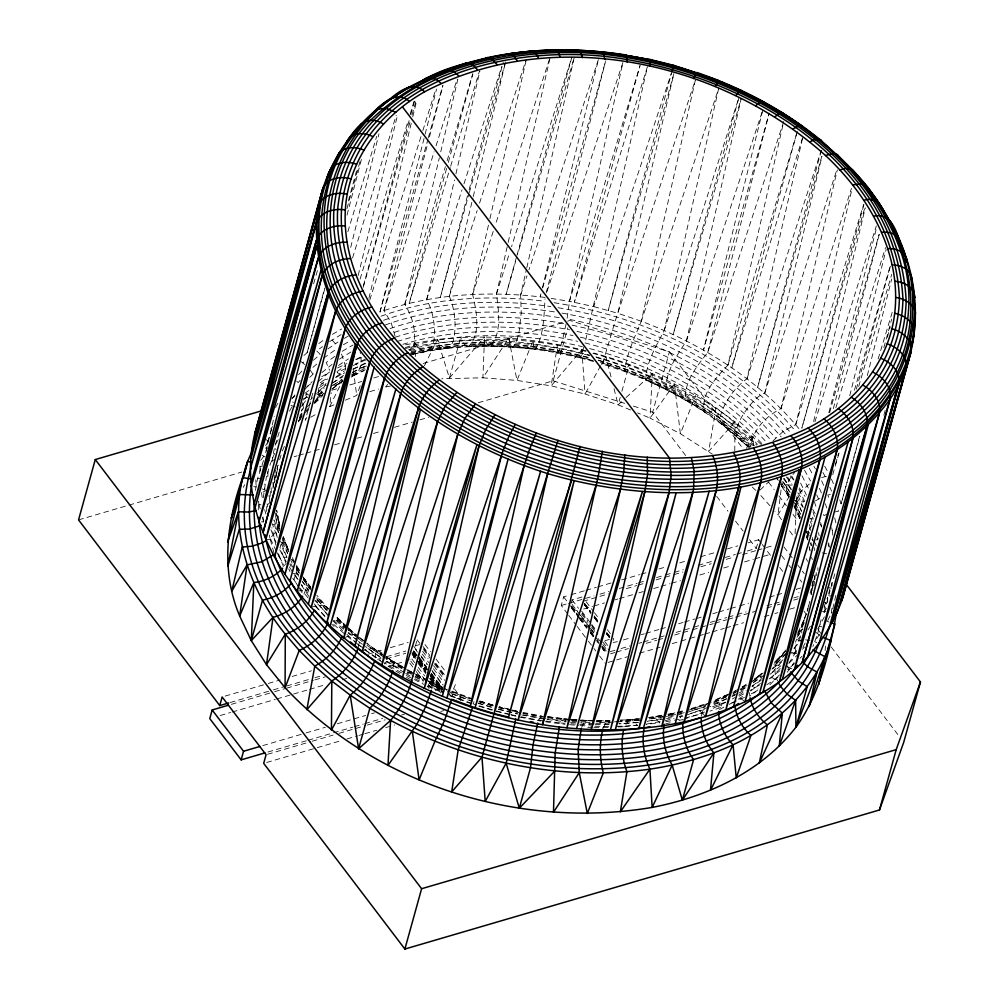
<?xml version="1.0" encoding="UTF-8"?>
<svg xmlns="http://www.w3.org/2000/svg" width="999" height="999" viewBox="0 0 999 999"><rect width="100%" height="100%" fill="white"/><g stroke="black" fill="none" stroke-linecap="round" stroke-linejoin="round"><path stroke-width="0.75" stroke-dasharray="5 3.75" d="M412.762 354.333C452.872 345.017 494.642 344.48 535.389 349.488C544.03 334.628 543.918 315.634 545.054 298.726M813.074 586.363L813.111 580.619M814.647 579.732L814.66 576.823L813.161 573.426M817.869 570.491L817.894 567.619M827.647 602.522L827.684 596.403M734.764 451.024L735.014 421.865C692.956 390.122 644.63 366.858 593.818 353.022M472.028 703.471L452.435 696.216L452.859 692.207L451.998 691.171L472.365 698.713M795.104 533.703L796.403 498.139M586.326 350.949C553.109 342.245 518.843 337.737 484.515 337.075L482.929 377.809L441.708 378.746M811.238 594.842L812.537 581.942M807.279 537.899L808.441 530.844L812.736 523.951L810.813 518.094M278.521 553.733L283.641 567.145L286.114 563.623L279.995 547.639L282.754 540.546L282.929 537.062L288.499 551.598M626.111 397.527L652.31 373.564L650.049 418.106L680.356 433.703L712.362 454.195M799.724 518.469L795.629 509.128L795.266 502.547L800.474 514.448M259.877 471.278L260.364 463.686M258.254 509.927L258.816 501.086M263.237 497.864L266.471 476.436L270.267 474.425M267.969 471.503L267.832 478.908M266.721 511.525L266.608 502.797M270.392 491.483L269.668 502.884L266.433 505.681M272.939 488.424L274.887 475.037M274.65 482.729L275.112 475.599M275.874 477.847L277.547 465.984M298.676 587.225L293.943 579.445L296.653 572.252L296.316 565.746L299.5 570.953M781.78 486.438L788.199 496.041C783.528 487.937 789.085 478.484 794.729 472.477M315.746 401.735L318.394 395.08L318.256 386.963L327.572 378.883M825.149 650.586L825.486 646.053M583.878 347.003L580.494 357.967L581.818 349.7L551.173 385.864L516.982 380.432L482.929 377.809L508.716 338.074L516.982 380.432L533.104 340.534L533.591 346.391L535.389 349.488M327.709 609.165L316.995 596.653L317.145 602.884L316.159 606.443L327.734 619.967M440.209 690.883L432.055 687.324L432.192 683.179L428.996 680.819M333.966 404.87L329.707 406.63L331.193 392.819M547.015 291.521L623.014 62.175L569.48 301.323L567.007 318.906C648.064 334.702 727.085 373.289 781.156 436.913M621.89 391.321L629.37 364.323L624.974 371.578L602.722 364.123L603.134 361.8L615.234 320.929L695.354 80.057L641.321 321.228C634.552 337.425 626.648 354.008 624.525 371.503C653.221 382.093 680.694 395.916 706.218 412.787L710.476 411.875L715.983 408.241L708.653 451.398L735.014 421.865L761.438 444.53M701.385 715.958L704.145 706.73L708.303 702.871M782.117 481.331L778.009 514.735L781.568 519.705M811.026 594.243L812.15 585.014M812.012 590.684L813.336 579.919M813.985 585.801L814.56 581.181M814.747 579.645L815.309 575.012L817.007 572.964M831.28 613.411L832.217 605.769M826.41 608.316L824.088 612.35L824.862 606.218M383.104 662.774L375.524 657.704L375.287 649.949L366.845 642.981M390.347 386.076L385.914 386.9L386.451 383.866M255.382 490.447L257.53 478.771L263.549 460.477M266.171 451.086L268.032 440.871L272.402 426.71M274.3 448.663L271.703 462.862L268.719 459.715M275.562 477.797L277.784 465.659M276.548 474.238L278.221 465.134M566.096 323.888L562.025 342.245L558.004 353.084C527.947 347.39 497.29 345.105 466.72 346.428L463.524 343.456L460.676 337.512L437.35 339.398L404.495 344.93M473.926 701.673L473.426 703.995L493.469 710.152M551.161 298.414L569.48 301.323L640.072 65.397L574.338 302.372L647.389 66.771L585.364 341.433M748.438 447.327C718.83 418.693 683.279 396.74 645.754 380.057C646.116 362.462 656.206 345.841 664.26 330.469L718.618 88.661L641.321 321.228C702.247 344.218 759.839 380.057 800.986 431.193M424.438 365.784L437.35 339.398L449.438 378.022L460.676 337.512L484.515 337.075L486.588 343.032L489.085 346.016L490.409 346.278C502.135 332.817 498.626 310.689 496.466 293.981L507.842 243.843M508.191 242.32L550.224 56.993L495.279 225.1M508.716 338.074L510.839 345.891L512.812 347.215L516.083 343.019L519.018 332.442L521.216 312.962L520.666 294.98L526.473 269.243M526.81 267.732L574.263 57.28L517.719 254.121M706.218 412.787L704.707 412.175C699.625 395.017 716.733 376.798 727.934 365.147L783.703 121.678L707.717 352.497C697.265 365.734 682.891 382.879 685.988 400.462L687.25 400.924L690.921 399.637L695.766 395.592L680.356 433.703L674.487 384.003L670.341 388.436L666.296 389.735C664.897 372.127 677.16 355.294 686.45 340.909L741.196 98.514L673.139 334.64L738.935 97.54L664.26 330.469M466.72 346.428L468.331 346.69C481.53 334.615 476.236 310.165 472.627 294.418L488.548 224.75M489.935 218.694L526.623 58.154M749.437 447.377L724.075 425.562C716.071 421.266 722.514 409.927 725.199 403.958C730.619 394.205 737.824 385.264 746.965 378.771L802.996 136.339L731.743 367.869L797.452 130.881L727.934 365.147M411.875 353.858C423.514 353.421 434.615 350.512 434.178 336.626C435.189 323.938 432.729 310.839 426.648 299.625L454.52 179.932M455.931 173.876L479.932 70.854M832.729 608.803L836.525 592.469M265.709 452.672L267.844 443.593M268.194 442.082L274.238 416.396M589.26 355.507C531.543 340.01 469.805 337.15 411.538 351.486C418.231 336.213 413.249 317.969 404.807 304.358L439.323 157.842M440.746 151.798L457.842 79.296M641.321 321.228L617.782 313.249L673.938 73.464L608.179 310.589L671.553 72.74L593.781 306.606L569.48 301.323M596.478 357.505C653.958 373.913 708.366 403.246 750.961 445.517C753.096 428.983 766.757 415.896 780.993 408.579L837.337 169.855M773.114 440.771L783.228 431.356L795.741 424.563L852.122 188.549M409.615 350.512L414.697 342.719L419.043 348.501L423.576 351.323L444.842 348.201C453.921 348.651 454.233 335.602 455.007 329.096C455.382 317.944 453.808 306.568 449.3 296.303L472.889 198.052M473.251 196.541L505.544 62.013M368.918 298.276L411.326 122.927M412.787 116.871L416.808 100.25M753.583 445.679L752.746 436.376C715.471 450.312 750.661 396.303 764.697 393.281L821.977 156.418M813.623 421.441L865.309 207.879M358.204 275.424L397.789 114.098M540.921 293.918L540.184 296.953L541.008 293.943M542.42 287.849L598.576 59.016L528.946 269.917M807.354 610.764L809.178 603.296M808.703 605.719L809.802 601.236M821.128 619.542L817.594 633.928L812.911 646.44M829.869 588.836L828.109 596.028L831.755 595.941M350.711 247.352L378.983 133.829M849.749 395.666L886.138 249.413M867.307 375.562L891.695 279.021M545.054 297.44C489.897 290.597 432.717 293.494 379.982 311.963L424.725 135.752M425.099 134.253L436.575 89.073M546.216 292.932L605.519 61.463M707.717 352.497L769.168 113.187L703.458 350.187L762.936 109.54L686.45 340.909M347.028 215.122L361.426 159.34M828.858 412.649L876.635 227.622M395.005 336.026L391.171 322.739L383.928 310.477L427.909 142.919M429.495 136.875L442.957 85.552M833.341 408.591L879.707 232.779M883.878 415.197L885.476 409.165M467.507 195.692L440.234 297.627L468.918 194.081M469.118 189.698L503.209 62.263M821.328 150.399L757.604 387.475L821.765 156.393M303.933 355.457L307.105 352.709L324.675 288.087M348.351 200.936L356.531 170.879M839.772 499.875L841.083 503.871L859.59 436.288M883.853 347.664L891.67 319.131M307.105 352.709L324.55 289.685M346.978 208.641L360.264 160.627M312.762 393.256L305.269 420.267L307.517 416.283M363.424 285.664L409.128 120.579M410.789 114.585L414.523 101.074M365.272 369.705L350.761 376.561C361.351 374.175 362.325 360.789 360.164 352.073M379.982 311.963L427.834 139.473M428.259 137.974L442.819 85.477M446.628 168.419L409.165 303.409L450.224 167.695M448.301 162.425L472.852 73.926M469.33 192.57L505.494 62M358.316 647.414L359.39 641.87L358.441 637.062L348.426 628.284M516.545 256.855L506.143 294.38L515.571 261.576M516.958 255.357L571.865 57.243L511.55 246.628M416.733 641.258L414.747 648.438L417.545 652.135M542.682 287.949L605.906 59.965M455.407 684.54L451.835 692.931M460.264 700.461L461.063 697.589L453.583 687.762M478.271 402.747L553.134 380.819L567.819 327.834M567.794 614.11L561.251 605.506L563.636 596.89L569.592 595.142M630.631 410.027L618.144 404.832L620.217 397.327M571.166 603.196L572.09 599.887L582.405 596.865M685.639 455.519L652.684 412.187L669.417 351.86L569.867 320.479L565.372 321.803M613.174 640.334L613.786 638.124M747.314 550.986L756.243 548.364L758.628 539.747L748.214 542.807M863.935 204.633L801.822 428.196L865.246 206.256M795.591 501.361L800.436 491.82L811.263 482.367M829.62 412.762L879.095 234.253M835.564 464.098L838.473 453.596M856.343 389.098L890.434 266.084M810.152 593.119L812.537 584.502M807.317 611.076L807.966 608.703L801.56 626.71L796.565 636.388M841.083 503.871L859.839 436.363M887.362 337.35L890.284 326.848M824.088 612.35L835.326 571.84M363.224 287.25L410.289 121.066M411.988 115.072L416.221 100.1M313.624 283.791L317.932 268.818M854.42 390.259L890.196 266.034M404.807 304.358L445.379 166.683M447.152 160.702L472.727 73.914M832.729 474.612L839.772 450.686M858.715 386.401L891.757 274.263M347.877 231.656L376.698 136.351M450.674 166.209L479.545 70.767M878.109 359.003L892.969 309.802M360.065 279.158L408.316 120.23M410.114 114.286L414.173 100.924M352.56 257.929L396.228 115.297M279.233 432.105L274.563 447.252L276.049 449.65M267.32 473.688L270.717 462.674M279.608 459.777L281.418 453.883M795.741 424.563L863.636 204.545M835.876 407.754L885.501 247.602M369.755 300.087L421.004 136.501M422.864 130.557L435.901 88.911M814.909 421.84L876.323 225.936M383.928 310.477L434.153 151.798M436.039 145.866L457.155 79.121M496.466 293.981L509.665 252.547M780.993 408.579L851.46 188.336M426.648 299.625L462.025 189.835M463.936 183.903L501.698 66.696M764.697 393.281L836.85 169.73M449.3 296.303L477.16 210.514M479.557 203.109L526.148 59.64M746.965 378.771L821.253 150.374M472.627 294.418L493.356 231.006M520.666 294.98L526.997 275.811M611.051 376.91L605.819 356.343L602.722 364.123M345.329 400.174L356.705 395.467L360.914 383.916M581.593 727.459L585.027 720.941L590.684 720.416M806.443 613.711L801.56 626.71L801.785 633.104M797.801 632.529L805.394 617.02M804.095 623.251L795.516 641.845M823.938 607.142L827.584 597.414M593.943 727.597L603.209 727.709L607.042 721.203L609.952 720.891L594.917 720.704M521.103 716.807L538.698 720.117L541.096 715.821L545.629 716.408M618.381 726.96L624.45 726.66L628.646 720.142L639.472 718.518M274.675 453.359L271.141 461.301L274.887 459.453M282.33 450.949L284.84 445.292M546.041 721.066L560.739 722.976L563.723 718.756L569.717 719.193M329.707 406.63L341.983 381.755M804.183 622.177L797.976 633.466M800.686 636.95L791.558 653.184M788.798 663.361L798.114 648.588M802.884 647.377L805.556 642.195M817.756 628.87L824.362 616.845M827.771 620.454L832.017 612.2M746.453 448.351L752.746 436.376M243.281 487.4L244.705 484.727M273.813 483.054L275.012 480.831M802.547 623.151L804.307 619.917M600.624 365.771L585.039 394.031L551.173 385.864L557.529 344.418L557.305 351.923L558.004 353.084M601.373 364.423L605.819 356.343M314.997 402.997L326.211 383.067M277.909 403.271L275.574 407.23L277.535 408.778M268.169 441.396L264.273 447.989L267.807 448.164M289.435 411.238L292.42 406.181M275.736 443.968L278.771 438.848M789.51 496.166L778.009 514.735L774.974 511.351M385.914 386.9L387.612 384.303M652.31 373.564L648.888 378.334L645.754 380.057M796.965 637.362L802.672 628.858L797.964 632.879M800.536 635.851L795.291 643.069M807.891 630.007L810.389 626.273M787.2 672.265L794.093 662.574M819.405 634.502L814.597 641.683L816.87 642.632M674.487 384.003L650.049 418.106L637.562 412.912M668.606 714.647L674.575 713.561L670.104 714.06L666.52 717.757L675.411 715.496M294.867 394.892L291.221 399.725L293.244 402.672M270.804 428.858L272.552 426.536M260.677 460.377L264.423 455.419M302.547 404.832L306.955 398.988L305.731 394.767L308.841 391.458M301.311 411.238L303.059 408.916M299.325 417.432L301.948 413.948M298.339 420.991L300.961 417.507M298.626 420.979L301.273 417.47M298.376 421.828L300.999 418.331M449.925 693.231L451.098 691.82L469.093 698.488M785.926 649.974L774.6 662.487M785.664 651.236L774.013 664.547M785.626 653.671L771.94 669.143M781.58 662.05L770.579 674.113M794.292 648.151L801.21 639.959L794.892 641.733M780.169 668.418L768.818 680.394M796.478 650.536L791.308 655.956M779.457 674.937L768.818 685.789M802.534 649.275L804.407 647.065M449.438 378.022L484.515 337.075M332.205 388.948L342.657 380.631L333.204 387.337M769.979 674.35L781.817 665.059L774.213 665.272L786.525 653.471C774.437 656.368 772.402 671.728 777.809 681.218M298.514 374.737L302.522 370.467M300.1 380.444L298.114 382.555L295.404 379.895M309.752 377.385L315.147 372.09M304.87 389.423L312.2 381.618M310.514 399.85L312.55 397.677M301.373 410.264L303.496 408.004M307.192 406.993L311.263 402.659M299.912 415.259L302.01 413.037M306.206 410.552L309.265 407.305M314.36 401.885L317.407 398.638M299.2 418.331L302.31 415.022M305.532 412.599L309.615 408.254M774.712 662.025L780.194 656.768M774.25 663.286L783.104 654.782M783.066 659.815L772.04 669.38M789.16 662.961L797.726 654.732M794.48 663.536L787.687 669.642M799.937 658.316L802.11 656.218M273.913 552.784L269.88 537.986C278.671 531.655 280.419 520.042 276.711 510.289M760.064 490.047L769.105 481.518M816.245 540.084L818.393 538.086M581.818 349.7L585.039 394.031L618.144 404.832L624.974 398.576M299.663 360.751L302.722 362.862L306.193 359.852M313.361 360.264L320.192 354.345L316.608 350.824L322.552 346.616M316.695 364.111L309.977 369.93L312.937 374.001M321.878 372.602L332.055 364.36M292.57 398.052L294.93 396.004M318.306 381.606L330.057 371.428M303.197 400.05L307.754 396.103M299.463 407.842L305.057 402.984M318.681 391.146L325.637 385.127M318.394 395.08L323.014 391.071M315.959 399.9L323.177 393.631M314.123 403.146L322.702 395.704M314.623 403.259L320.442 398.214M417.457 654.957L409.827 659.852M441.433 686.438L430.819 681.93L428.084 683.703L441.733 689.66M761.35 673.651L754.582 678.97L761.825 673.613M752.409 681.418L764.647 671.815M753.246 682.542L761.787 675.848M752.259 686.101L762.025 678.446M750.699 691.033L760.489 683.353M769.055 678.933L779.919 670.754M757.679 690.084L749.774 696.278L749.475 691.995M777.896 677.31L766.745 684.827M318.793 343.519L324.837 339.235M329.67 341.558L341.146 334.578M327.784 348.963L337.937 342.083M323.414 358.279L337.113 348.551M334.777 356.418L326.186 362.512L329.645 370.304M339.323 359.19L350.899 351.998M306.843 386.613L310.464 384.041M338.449 365.472L348.364 358.928M304.82 393.331L309.578 389.96M337.013 371.64L345.329 365.734L340.909 352.06M319.018 387.924L324.076 384.328L327.847 385.577M336.139 376.76L344.405 370.891M316.646 393.531L324.113 388.224M332.28 383.229L345.217 374.038M322.889 392.17L316.745 396.528L323.526 394.992M333.641 385.114L341.883 379.27M320.317 396.128L323.951 393.544M331.905 389.036L340.522 383.042M300.187 417.657L302.16 416.296M362.15 652.01C369.418 644.318 378.808 649.475 385.052 655.881M402.585 666.733L390.934 660.214L384.503 662.911L402.36 673.338M742.145 686.962L747.227 683.641M754.757 678.796L760.389 676.111L763.873 675.786L753.583 682.392M740.034 689.36L746.228 685.389M752.784 681.006L760.389 676.111M740.946 690.796L747.102 686.837M761.088 680.394L751.947 686.263L758.041 688.948M738.723 695.154L746.116 690.396M759.265 685.227L750.274 690.371M738.336 699.15L744.53 695.179M815.371 500.899L823.064 496.703M735.014 421.865L728.895 425.05L724.075 425.562C687.861 397.652 646.415 376.898 602.797 363.349M407.205 670.129L412.275 673.089L410.414 671.59L407.055 673.039L413.623 676.373M332.417 334.365L341.67 328.983M344.33 338.374L348.164 336.139M343.394 344.742L350.936 340.359M342.245 351.273L352.997 345.042M321.79 376.685L329.72 372.078M355.719 359.69L360.914 356.68M321.566 381.618L328.059 377.847M353.334 365.547L365.259 359.066M335.577 377.647L344.83 372.727M352.947 369.555L366.221 362.437M332.879 382.642L342.944 376.798M351.96 373.114L359.677 368.619M331.481 386.064L342.22 379.82M351.698 375.374L358.154 371.628M342.807 381.181L334.852 385.801L341.833 382.505M350.999 377.172L356.106 373.988M267.432 489.86L260.727 493.169M310.701 417.245L316.134 414.21M343.756 637.936L352.922 634.477L355.257 634.677L358.953 637.499M728.571 694.018L713.698 700.586M727.484 694.942L711.388 702.172M734.24 691.395L738.298 689.273M732.754 692.407L735.514 690.958M742.407 687.349L745.167 685.901L748.438 685.701M726.822 696.59L712.137 703.346M733.541 693.069L737.562 690.958M732.966 693.818L735.551 692.457M740.709 689.76L747.152 686.375M726.635 698.888L709.877 706.655M731.992 696.078L736.013 693.968M738.86 693.131L745.404 689.697M725.649 702.447L710.326 709.602M732.342 698.938L735.027 697.527M743.631 693.868L738.311 696.653L745.017 701.698M723.888 707.167L718.506 709.989C718.631 703.596 721.565 695.816 728.621 694.58L713.611 700.936M729.258 704.357L734.627 701.535M744.405 697.427L729.582 703.97M751.161 693.88L757.916 690.334M337.65 367.907L346.915 363.524M345.567 368.581L337.15 372.552L344.205 376.074M353.097 368.818L366.808 363.124M352.347 372.227L366.633 365.347M351.598 374.812L366.508 367.669M353.621 375.649L364.061 370.716M827.447 514.11L823.975 515.571L823.064 512.799M710.052 702.734L687.574 710.601M726.148 696.827L713.698 702.097L719.767 704.495L722.851 706.817L710.002 711.113M726.523 698.751L711.163 704.757M732.13 696.378L734.939 695.192L732.766 694.73M708.441 707.267L685.814 715.334M725.474 702.085L709.939 707.779M704.582 712.037L684.814 718.893M381.056 316.208C433.329 297.415 490.247 294.518 545.054 301.286M383.579 320.304C436.888 301.248 495.067 298.551 550.799 306.568M385.389 324.925C439.36 305.569 498.414 303.147 554.745 311.938M390.097 328.571C444.268 310.002 503.209 308.167 559.365 317.694M356.443 359.428L362.1 357.305M366.483 359.765L355.382 363.961L361.838 367.744L367.919 368.469M361.838 367.744L367.632 365.559M691.108 708.616L706.867 703.346M704.894 705.044L690.321 709.565M687.212 712.387L704.145 706.73M705.631 706.605L690.059 711.226M704.32 709.665L689.76 713.698M311.188 607.355C316.658 605.219 324.575 603.546 328.634 609.065L316.845 595.292M742.207 686.862L745.167 685.901M821.565 477.559L828.671 475.799M394.305 332.367C449.063 314.498 508.229 313.424 564.597 323.651M395.229 337.237C451.298 318.993 512.05 318.331 569.567 329.82M397.14 341.533C453.733 323.389 515.097 323.251 572.914 335.577M402.884 344.293C459.44 327.272 520.404 328.346 577.672 341.333M405.232 347.515C462.762 330.831 524.525 332.892 582.429 346.678M408.579 349.812C466.371 334.228 528.046 336.8 585.776 351.348M303.384 398.576L307.867 397.252M316.858 394.63L322.839 392.869M331.818 390.234L339.31 388.049M349.787 384.977L361.763 381.468M373.738 377.959L379.732 376.198M423.151 363.474L563.873 322.24M369.842 391.62L378.609 389.048M78.546 519.892L241.733 472.065M259.703 466.808L262.687 465.921M294.131 456.718L297.128 455.831M298.626 455.394L304.608 453.646M306.106 453.209L321.079 448.813M334.553 444.867L342.045 442.669M357.005 438.286L362.999 436.538M373.476 433.466L380.969 431.268M394.443 427.322L412.4 422.053M419.892 419.855L428.871 417.232M225.125 696.091L266.795 683.878M268.281 683.441L280.195 679.957M292.108 676.46L311.451 670.791M368.019 654.22L382.904 649.862M390.347 647.677L408.204 642.444M571.078 594.705L584.477 590.784M585.963 590.347L596.391 587.3M597.877 586.863L611.276 582.929M621.69 579.882L639.547 574.65M641.033 574.213L646.99 572.464M658.903 568.968L664.859 567.232M679.745 562.862L687.187 560.689M700.574 556.755L715.459 552.397M727.372 548.913L737.786 545.854M415.184 645.866L419.605 644.567M230.17 702.534L271.853 690.321M273.339 689.884L285.252 686.388M286.738 685.951L309.066 679.407M315.022 677.672L322.465 675.486M377.535 659.352L380.507 658.478M386.463 656.73L405.819 651.061M561.251 605.506L567.207 603.771M568.693 603.334L593.993 595.916M599.949 594.168L608.878 591.545M619.293 588.498L637.162 583.266M638.648 582.829L644.605 581.081M656.505 577.597L663.948 575.412M665.446 574.974L672.889 572.789M674.375 572.352L683.304 569.742M698.189 565.384L713.074 561.013M724.987 557.529L735.401 554.47M736.887 554.033L741.358 552.734M231.393 704.345L273.127 692.12M274.625 691.683L285.052 688.623M286.551 688.186L313.374 680.319M314.86 679.882L325.299 676.835M386.401 658.915L405.781 653.246M583.079 601.286L608.416 593.856M626.298 588.623L636.725 585.564M638.224 585.127L644.18 583.379M656.106 579.882L663.561 577.697M665.047 577.26L672.502 575.074M673.988 574.65L682.929 572.027M700.823 566.783L711.251 563.723M726.161 559.353L733.603 557.167M742.544 554.557L755.968 550.624M757.454 550.187L761.925 548.876M766.383 547.564L773.775 545.404M220.192 715.546L230.619 712.487M232.118 712.05L275.299 699.4M276.798 698.963L308.067 689.797M309.565 689.36L325.949 684.552M342.332 679.757L346.79 678.446M388.499 666.221L403.396 661.862M583.666 609.028L592.594 606.418M594.093 605.981L604.52 602.921M614.934 599.862L617.919 598.988M619.405 598.563L632.817 594.63M638.773 592.882L643.244 591.57M653.658 588.523L659.627 586.775M661.113 586.338L670.042 583.716M671.54 583.279L680.469 580.656M699.837 574.987L708.766 572.365M723.663 568.006L731.106 565.821M744.517 561.9L753.446 559.278M754.944 558.841L771.328 554.033M604.944 640.721L609.365 639.422M262.774 745.616L304.508 733.378M306.006 732.941L325.374 727.272M337.3 723.776L365.622 715.471M371.578 713.723L374.563 712.849M617.432 641.683L613.136 642.469M623.401 639.934L630.844 637.749M641.283 634.69L644.268 633.816M645.754 633.378L659.165 629.445M660.651 629.008L666.62 627.26M678.546 623.776L683.016 622.464M684.502 622.027L694.942 618.968M696.428 618.531L702.384 616.783M712.824 613.723L717.294 612.412M718.781 611.975L729.22 608.915M730.706 608.478L738.161 606.306M739.647 605.869L748.588 603.246M769.455 597.127L775.424 595.379M776.91 594.942L782.866 593.194M800.723 587.961L796.29 589.26L798.975 592.807M267.957 752.01L306.681 740.659M308.179 740.222L332.005 733.241M333.491 732.804L352.859 727.135M354.345 726.698L363.286 724.075M364.772 723.638L382.642 718.406M615.047 650.299L610.164 651.61M621.003 648.551L629.932 645.928M638.873 643.319L641.845 642.444M643.344 642.007L664.185 635.888M676.111 632.404L692.494 627.597M693.98 627.16L699.937 625.424M710.364 622.365L714.834 621.053M716.32 620.616L726.748 617.569M728.234 617.132L735.676 614.947M737.175 614.51L746.103 611.888M766.957 605.781L772.914 604.033M774.4 603.596L780.369 601.848M793.768 597.926L798.238 596.615M267.557 754.295L310.726 741.645M312.212 741.221L333.054 735.114M339.011 733.366L365.796 725.511M367.295 725.074L385.152 719.842M401.523 715.047L404.508 714.173M456.605 698.9L461.063 697.589M610.551 653.796L615.009 652.484M616.495 652.047L628.408 648.551M646.266 643.319L656.693 640.272M658.179 639.835L662.637 638.523M674.55 635.027L690.921 630.232M692.407 629.795L699.849 627.622M701.348 627.185L713.249 623.688M714.735 623.251L726.648 619.767M728.134 619.33L734.09 617.582M735.576 617.145L754.932 611.475M766.832 607.991L771.303 606.68M777.259 604.932L780.231 604.058M793.631 600.137L798.101 598.826M266.658 762.487L315.784 748.089M317.27 747.652L341.084 740.671M347.04 738.923L357.455 735.876M358.941 735.439L363.411 734.128M364.897 733.691L376.81 730.207M385.739 727.584L394.667 724.974M440.809 711.45L443.793 710.576M608.154 662.412L627.509 656.743M639.41 653.246L660.252 647.14M672.165 643.656L679.607 641.47M681.093 641.033L688.536 638.848M690.022 638.411L697.464 636.238M698.95 635.801L703.421 634.49M704.907 634.053L710.863 632.305M712.349 631.88L724.263 628.383M725.749 627.946L731.705 626.198M733.191 625.761L743.606 622.714M764.447 616.608L768.918 615.297M774.862 613.548L777.846 612.687M789.747 609.19L795.704 607.442M670.104 714.06L676.123 712.537M677.634 712.15L685.164 710.239M677.434 712.836L684.602 711.013M668.181 715.521L675.636 713.636M677.135 713.249L684.59 711.35M684.253 712.699L666.383 716.47M676.897 715.122L684.315 713.236M682.379 715.571L679.432 716.32L684.14 722.027M665.172 720.691L674.05 718.431M679.969 716.932L682.916 716.183M684.839 718.081L702.859 713.498L705.519 716.595M665.671 723.875L670.104 722.752M678.97 720.491L683.416 719.367M297.24 591.071L308.641 589.86L302.36 581.243M830.294 494.405L827.846 494.992L829.257 499.288M832.779 535.114L832.292 530.531L837.212 529.358M405.369 348.439C466.196 335.09 530.132 339.111 590.022 355.257M410.002 350.462C469.667 337.837 532.255 342.008 590.871 358.067M410.926 352.56C471.078 339.535 534.29 343.918 593.294 360.514M409.827 353.721C468.918 339.198 531.58 342.207 590.059 358.179M409.228 354.895L427.797 350.874L448.551 347.827M257.53 478.771L261.014 478.121M661.95 715.272L648.601 717.482M667.844 714.198L672.265 713.398M661.375 715.646L649.725 717.757L661.138 715.996M649.412 718.93L665.284 716.046M664.872 716.745L649.937 719.043M647.864 721.141L662.212 718.531M665.072 718.918L647.502 721.403M666.508 718.656L673.688 717.357M646.578 724.063L660.888 721.465M665.784 721.753L681.83 718.843M834.727 511.95L838.461 511.288L837.499 508.379M639.185 718.943L620.928 720.516M639.81 718.918L620.292 720.379M649.063 717.869L653.683 717.344L659.939 722.801L646.365 724.337M639.01 720.204L614.835 722.152M639.722 720.204L620.391 721.528M637.524 722.402L619.58 724.05M638.598 722.402L618.893 723.576M624.45 726.66L637.749 725.162M791.383 485.202L782.142 484.065M620.142 720.054L632.092 719.792L637.312 725.374L615.646 726.435M610.127 721.053L595.304 721.066M614.397 721.827L618.893 721.603M613.299 722.227L596.303 722.502M608.928 724.575L595.067 724.687M603.209 727.709L609.278 727.409M265.796 539.485L274.775 539.747L276.061 542.357M596.615 720.491L608.491 720.629M593.418 720.691L581.318 720.192M593.831 721.053L571.665 719.992M596.153 721.802L611.4 721.977M590.059 722.427L580.894 722.14M594.193 723.651L580.731 722.964M595.741 723.663L609.702 723.838M593.518 724.675L579.745 724.337M594.892 726.285L609.665 726.46M587.762 727.534L592.395 727.584M791.72 652.859L798.8 653.708M822.377 611.313L825.948 611.4M261.388 521.828L263.761 521.89M276.985 552.584L278.958 556.555L286.963 557.442L280.769 544.93M692.045 708.378L697.327 709.377L702.859 713.498M810.489 518.781L813.336 518.981L811.887 516.346M571.216 719.292L580.219 719.942M581.73 720.042L587.4 720.616L590.459 726.236M570.679 719.43L546.266 716.608M572.202 719.53L579.795 720.079M570.179 719.892L546.366 717.232M570.004 720.391L546.478 717.607M571.54 720.491L579.258 721.041M580.806 721.153L588.523 721.703M566.171 721.091L546.977 718.855M572.065 721.515L579.42 722.04M570.441 722.227L579.258 722.864M560.739 722.976L565.122 723.288M570.978 723.713L578.284 724.225M569.53 724.737L578.496 725.386M579.994 725.486L588.96 726.123M805.506 639.847L810.002 640.434M547.127 716.608L564.597 718.993L566.033 721.915L545.354 719.23M544.867 717.032L522.539 713.099M545.504 718.668L521.89 714.572M538.698 720.117L544.567 720.878M545.529 721.802L565.047 724.337M293.319 573.376L299.063 574.575M253.721 486.613L256.169 486.975M554.058 302.722C645.404 316.895 735.351 359.153 795.266 430.969M558.179 307.742C646.415 322.352 733.054 363.686 790.996 433.166M562.012 313.099C647.377 328.259 731.056 368.693 787.075 436.213M792.831 500.049L799.787 501.86L803.908 501.873L797.864 492.844M523.039 712.424L541.683 716.021L542.12 717.032L523.264 713.486M521.765 714.972L542.395 718.855M520.042 717.182L541.021 721.128M822.177 552.934L826.673 553.796M819.48 626.311L821.852 626.81M572.102 325.199C649.05 341.021 723.388 378.346 775.586 437.999M576.985 331.431C650.399 347.602 721.116 383.716 771.253 440.571M580.269 337.175C650.399 353.546 717.919 388.112 766.383 442.17M557.579 352.909L580.494 357.967M258.516 501.498L258.991 504.408L263.524 505.407M511.076 709.74L499.138 706.793L518.806 711.713M512.562 710.102L518.531 711.575M498.901 707.517L510.701 710.439M512.175 710.801L518.081 712.262M498.776 707.692L518.906 712.674M498.451 709.04L517.457 713.736M498.364 709.365L517.357 714.06M496.353 710.951L509.428 714.185M510.889 714.547L516.695 715.983M496.266 711.4L509.64 714.697M511.126 715.072L517.057 716.533M602.26 646.028L603.234 649.837L606.755 651.685L602.135 645.616M593.781 306.606L617.782 313.249M584.977 342.919C651.485 359.802 715.496 392.682 762.087 443.818M589.635 348.589C652.434 365.222 712.537 396.69 757.392 444.255M592.969 353.346C653.246 369.905 710.689 400.424 754.37 445.604M595.928 356.893C655.132 373.738 711.6 402.872 756.743 445.067M598.126 360.077C655.007 376.748 709.24 404.895 752.784 445.429M598.776 360.589C655.232 377.035 707.941 406.556 750.911 446.753M600.436 362.487C638.523 373.888 674.974 390.759 708.166 412.687M592.544 360.514C544.73 346.915 494.255 342.532 444.842 348.201L440.971 345.292L437.35 339.398M580.369 357.867L593.881 361.613M479.995 701.086L494.692 705.594M479.77 701.086L494.655 705.656M479.97 701.872L493.044 705.893M478.908 701.76L493.069 706.118M478.246 703.009L492.644 707.429M478.184 703.333L492.569 707.754M478.696 706.081L493.319 710.576M827.734 587.2L831.18 588.274M553.134 380.819L625.948 403.758M633.378 406.106L652.684 412.187M290.934 405.369L295.229 406.955M452.859 692.207L472.739 699.562M452.809 693.855L472.515 701.161M451.336 693.756L469.617 700.524M449.937 695.891L469.955 703.308M787.337 666.595L794.267 670.054M306.181 393.931L308.891 395.104M825.611 620.579L829.02 622.077M442.107 686.862L428.096 680.556M444.592 688.598L428.209 681.168M445.966 689.198L450.099 691.008M429.607 682.442L444.38 688.885M441.883 689.085L428.371 682.916M449.712 695.029L452.435 696.216M427.684 686.276L440.172 691.733M262.125 488.873L264.897 490.084L264.585 484.003M278.709 540.759L284.94 544.393L288.386 549.587M771.503 677.359L778.046 680.906M415.584 674.013L427.659 680.144M414.498 673.651L406.518 669.318M415.859 674.35L426.735 679.857M416.258 675.112L426.885 680.494M408.903 671.94L414.423 674.75M415.809 675.449L426.848 681.043M415.209 676.248L423.101 680.244M414.935 677.035L422.827 681.031M415.06 678.708L422.902 682.692M428.134 685.339L432.055 687.324M406.256 675.511L412.937 678.895M414.273 679.57L423.626 684.315M320.267 382.367L324.076 384.328M823.476 601.835L826.598 603.508M261.988 455.157L265.097 456.93M407.704 669.73L411.551 671.977M405.219 668.556L386.026 656.917M402.147 667.17L385.564 656.83M402.31 668.094L385.402 657.891M401.81 668.618L386.089 658.791M407.192 671.765L412.575 674.912M386.975 661.313L401.698 669.904M404.42 672.689L386.113 661.35M405.756 673.476L412.437 677.384M395.866 671.091L399.862 673.426M406.543 677.322L410.539 679.657M264.96 438.911L268.032 440.871M386.263 656.693L393.269 661.987L393.194 669.53L384.365 663.611M372.515 647.876L384.802 656.106M384.278 655.968L366.858 643.506M370.429 647.889L384.153 657.067M384.815 657.929L366.933 645.204M367.969 648.588L380.631 657.067M381.044 657.966L365.309 646.415M365.184 649.974L380.631 660.327M819.63 635.302L814.934 631.58M290.259 558.766L292.969 560.626L295.404 564.61M806.23 530.744L809.09 532.917L807.879 530.157M359.54 637.399L365.634 642.057M359.64 637.974L365.659 642.582M362.262 641.633L348.289 630.419M357.292 640.421L347.977 633.054M358.479 641.333L364.41 645.866M363.711 648.663L356.793 643.119M364.885 649.562L375.524 657.704M347.09 636.138L355.532 642.594M356.743 643.518L361.563 647.215M279.708 530.719L278.659 527.984L272.252 523.888L277.098 536.538M720.404 421.266L736.488 434.44L750.137 447.252M721.091 423.339L747.976 446.628M302.722 362.862L304.633 364.523M346.978 626.66L336.213 616.545M348.102 627.647L357.118 635.539M347.315 627.297L336.288 616.783M347.277 627.672L335.127 616.483M348.414 628.671L355.257 634.677M347.065 628.546L335.077 616.907M348.176 629.52L359.203 639.185M347.14 629.407L334.603 618.156M348.414 632.255L357.192 639.947M343.594 629.208L333.716 620.541C338.873 618.943 344.705 622.727 344.031 628.421L334.328 618.631M346.953 634.502L355.694 642.17M333.703 624.4L344.855 634.178M752.272 487.137L756.693 491.171M579.195 617.132L570.891 606.206L572.764 609.44L576.997 610.526L579.77 614.16M327.834 609.14L317.67 597.764M327.21 610.701L316.233 598.726M327.272 614.06L314.822 600.899M332.917 620.791L343.668 631.618M315.072 606.068L325.986 617.07M331.93 624.35L334.078 626.51M332.055 339.872L336.875 345.617M760.838 495.566L769.929 505.719M302.697 576.573L310.677 587.037M800.261 517.132L794.055 506.668M317.42 599.587L327.11 610.901M328.721 616.408L315.297 600.362M308.079 593.019L301.536 584.64M308.216 598.051L299.625 587.687M790.346 475.949L794.105 480.681M786.25 476.96L791.77 483.941M783.316 478.509L791.308 489.185M783.291 482.604L785.202 485.027M274.176 511.525L277.897 517.607L279.895 524.95M669.417 351.86L743.031 448.663M768.518 482.167L774.175 489.61M778.895 495.816L786.438 505.744M793.044 514.435L797.764 520.641M806.255 531.818L810.976 538.011M811.925 539.26L814.759 542.981M783.928 546.878L792.232 557.804M797.776 565.084L801.46 569.942M802.384 571.153L804.232 573.576M781.543 555.494L785.226 560.352M788.923 565.209L790.771 567.632M799.999 579.77L801.847 582.192M758.628 539.747L761.325 543.281M762.212 544.467L770.441 555.282M779.67 567.42L783.366 572.277M716.708 496.378L727.996 511.226M735.526 521.128L743.056 531.031M749.65 539.697L756.243 548.364M803.933 611.088L806.755 614.81M818.056 629.657L820.878 633.378M831.23 646.99L899.013 736.126M586.101 601.71L593.481 611.425M594.405 612.637L599.013 618.706M607.33 629.632L612.862 636.912M584.914 603.708L590.459 611.001M594.155 615.846L597.839 620.704M607.067 632.842L609.84 636.488M584.602 603.783L591.058 612.287M594.755 617.132L598.451 621.99M606.755 632.916L609.527 636.563M584.253 603.808L590.771 612.312M594.405 617.157L598.151 622.027M606.455 632.941L609.228 636.588M584.04 603.796L590.671 612.562M594.193 617.157L598.051 622.277M607.105 634.14L609.128 636.838M584.215 604.308L590.983 613.349M593.955 617.095L598.563 623.164M606.668 633.978L609.64 637.724M584.365 604.707L590.834 613.199M594.517 618.056L598.214 622.914M606.518 633.841L609.29 637.474M581.605 611.113L590.834 623.251M591.758 624.475L595.454 629.32M604.682 641.458L608.366 646.316M572.09 599.887L578.546 608.379M582.242 613.236L587.774 620.516M591.47 625.374L597.926 633.865M581.555 613.985L588.011 622.477M591.708 627.335L597.24 634.615M602.784 641.907L609.24 650.399M580.694 615.372L589.922 627.509M590.846 628.721L594.53 633.578M602.834 644.505L608.379 651.785M572.09 604.407L589.635 627.459M590.559 628.683L594.243 633.528M597.939 638.386L599.787 640.821M571.803 605.981L577.335 613.261M580.918 617.707L590.147 629.845M590.259 630.257L598.563 641.171M580.119 618.344L586.875 627.06M590.272 631.693L593.331 635.551M596.728 640.197L598.576 642.619M601.648 646.478L605.332 651.323M563.636 596.89L570.179 605.494M571.116 606.718L578.596 616.558M579.532 617.782L587 627.622M590.746 632.542L593.543 636.226M601.96 647.29L606.63 653.433M571.216 607.492L578.608 617.195M579.233 617.931L586.913 628.121M590.309 632.504L593.369 636.625M596.765 640.996L598.613 643.431M602.297 648.276L604.145 650.711M571.853 608.578L578.309 617.07M579.233 618.281L586.613 627.996M590.309 632.854L593.081 636.488M568.731 615.347L576.198 625.174M577.135 626.41L587.424 639.922M588.349 641.158L593.031 647.302M593.955 648.526L595.829 650.986M599.575 655.906L605.182 663.286M424.95 644.492L430.482 651.773M436.026 659.053L446.178 672.402M423.114 646.578L429.57 655.082M436.026 663.573L445.254 675.711M417.132 639.822L419.942 643.506M423.676 648.426L429.283 655.806M434.89 663.174L444.243 675.474M423.426 649.462L429.895 657.954M434.503 664.023L444.655 677.372M422.54 651.173L428.072 658.453M433.616 665.734L444.692 680.294M422.302 654.095L428.758 662.599M433.379 668.668L443.531 682.017M413.711 646.303L417.395 651.148M420.904 655.781L427.547 664.51M431.98 670.341L443.244 685.139M421.291 657.042L426.898 664.422M432.505 671.803L442.782 685.314M443.718 686.55L446.528 690.234M447.465 691.458L452.135 697.614M419.305 657.379L426.685 667.095M431.293 673.164L442.37 687.724M413.711 650.824L426.635 667.807M431.256 673.875L442.32 688.448M413.611 651.098L427.46 669.305M431.156 674.15L444.068 691.146M413.461 651.385L416.233 655.019M419.93 659.877L427.31 669.58M431.006 674.437L442.082 689.01M413.274 651.673L416.046 655.307M419.73 660.164L427.122 669.867M430.806 674.725L441.883 689.285M413.037 651.947L415.809 655.594M419.505 660.439L425.961 668.943M430.569 675.012L441.645 689.572M413.698 653.433L415.547 655.856M419.23 660.714L425.699 669.205M431.231 676.485L443.231 692.27M419.38 661.301L425.836 669.792M430.457 675.861L443.369 692.856M413.399 653.671L416.171 657.317M419.855 662.175L425.399 669.455M430.931 676.735L442.932 692.519M412.162 652.684L415.859 657.542M419.543 662.399L426.011 670.891M430.619 676.96L442.619 692.732M411.838 652.871L417.37 660.152M418.294 661.375L425.674 671.078M431.218 678.358L442.295 692.931M412.425 654.245L426.273 672.452M430.881 678.521L441.034 691.87M412.1 654.357L417.632 661.638M418.556 662.861L425.936 672.564M430.557 678.633L440.709 691.982M418.406 663.848L425.786 673.551M429.483 678.408L440.559 692.969M411.825 658.928L414.597 662.562M418.281 667.419L424.75 675.911M428.434 680.769L435.826 690.484M410.751 661.076L413.524 664.71M417.22 669.567L424.6 679.27M428.296 684.128L431.98 688.985M409.702 662.974L415.247 670.267M416.171 671.478L423.551 681.181M427.247 686.038L429.083 688.461M303.571 577.772L310.552 587.362M310.989 588.436L303.471 577.472M303.659 579.782L311.626 590.709M309.765 589.085L303.197 579.233M298.763 576.323L294.655 570.067M308.866 591.533L302.173 581.293M294.23 574.625L297.889 579.632M308.803 596.353L301.186 584.852M314.31 603.92L316.159 606.443M292.732 578.234L298.763 586.5M789.585 530.881L794.942 538.336M799.35 487.887L805.057 496.403M787.612 477.122L792.219 484.915M784.203 478.234L791.208 489.86M796.39 496.79L802.634 507.042M783.216 481.793L790.209 492.519M782.105 483.853L789.535 495.129M778.308 480.444L776.585 477.872L777.759 480.444M780.444 483.741L789.372 497.09M296.603 565.596L299.812 570.866M296.204 565.946L299.45 571.266M296.878 568.868L300.037 574.05M296.328 568.718L300.112 574.937M296.653 572.252L298.226 574.837M290.809 563.761L293.893 568.806M295.667 575.811L298.027 579.682M286.288 561.838L279.283 548.876M289.41 566.957L292.545 572.09M299.475 588.511L303.421 594.992C306.056 590.122 307.729 583.803 304.62 578.746M278.958 556.555L284.515 565.684M824.687 466.208L827.647 471.553M822.951 472.515L825.124 476.473M813.948 466.283L815.371 468.868M809.377 468.444L812.886 474.812M804.507 470.129L810.514 481.006M801.985 475.824L808.953 489.31M800.599 483.091L806.468 495.129M812.736 509.303L815.696 514.647M791.72 476.024L793.905 479.97M798.988 489.185L805.119 502.497M796.053 501.248L801.673 511.438M786.625 486.9L790.221 493.419M793.581 501.411L800.324 513.648M786.4 490.259L789.285 495.492M793.88 505.007L799.075 514.41M786.925 493.344L789.098 497.29M794.18 506.493L799.937 518.706M806.131 558.628L807.617 561.338M292.357 557.617L295.005 562.974M288.286 551.161L282.317 537.562M292.307 559.64L293.619 562.275M282.13 542.32L287.55 553.284M290.809 560.427L292.108 563.049M289.822 563.985L291.121 566.608M288.723 568.893L290.022 571.54M276.336 551.261L269.318 536.413M787.175 665.796L789.148 669.954M811.45 557.392L812.437 559.565M831.405 479.095L833.878 484.74M829.807 487.137L831.568 491.146M821.615 480.769L824.113 486.463M819.38 488.311L821.84 493.906M816.707 494.78L818.518 498.913M820.279 524.088L821.478 526.81M810.314 521.528L811.563 524.375M797.989 495.379L803.221 507.317M809.49 527.609L810.713 530.407M796.253 498.988L801.46 510.889M795.054 505.956L800.286 517.894M283.316 536.426L288.449 549.825L283.441 537.45M282.754 540.546L287.749 553.583M278.421 532.629L274.25 520.142M281.768 544.105L287.862 560.039M270.941 529.745L274.775 539.747M796.141 652.422L794.217 644.367M825.374 503.758L826.76 507.979M814.322 501.548L816.57 508.404M828.059 543.706L829.033 546.665M813.024 511.95L814.472 516.383M816.545 535.751L817.956 540.047M809.265 524.413L810.214 527.322M815.321 543.056L816.245 545.879M806.505 531.493L808.029 536.226M810.264 543.069L811.163 545.816M806.493 535.514L807.941 539.947M806.493 536.863L807.454 539.797M279.745 525.387L277.897 517.607M279.645 526.261L275.936 511.463M279.583 528.908L276.036 510.052M275.399 516.021L278.659 527.984M278.596 532.467L275.287 515.059M277.21 537.425L273.738 519.967M275.886 545.192L271.903 527.609M264.698 509.715L265.871 514.01M258.991 504.408L260.19 508.778M262.575 517.519L263.361 520.442M614.035 388.673L618.144 404.832M834.727 517.907L835.976 523.638M831.668 527.709L832.292 530.531M820.691 522.489L821.665 526.972M818.506 532.654L819.143 535.614M812.437 537.524L813.074 540.447M808.441 530.844L809.065 533.741M810.963 542.469L811.6 545.367M807.454 534.403L808.079 537.3M809.19 546.653L810.139 551.023M809.215 547.127L809.852 550.062M812.374 585.601L812.836 588.024M275.474 469.905L276.149 473.601M269.006 495.417L269.742 499.95M267.133 503.896L267.632 506.955M269.405 535.039L269.88 537.986M261.438 492.544L262.362 498.264M302.597 402.647L303.484 408.529M353.384 370.017L356.705 395.467M828.733 542.794L829.207 547.302M831.705 582.842L832.017 585.739M814.173 547.702L814.472 550.599M816.146 572.552L816.47 575.524M345.329 365.734L345.592 370.055M414.697 342.719L415.509 356.518M272.964 482.105L273.264 487.949M271.129 487.724L271.428 493.631M263.037 516.908L263.411 524.3M255.794 479.782L256.094 485.539"/><path stroke-width="1.5" d="M252.347 450.811C222.727 511.451 244.418 584.29 285.289 634.165L285.09 687.749C376.91 785.714 520.579 829.682 652.147 807.417C706.817 796.84 761.201 772.09 795.953 727.172C819.817 694.243 829.145 653.408 836.238 614.048M873.588 216.209C896.702 211.176 897.851 243.706 906.093 257.317C921.952 303.933 917.994 358.092 889.997 399.35C813.336 503.821 661.475 507.642 547.714 473.576C437.287 439.135 313.561 351.124 316.433 223.002C319.668 172.74 349.737 127.285 390.334 98.739C399.438 90.921 413.873 80.444 424.563 91.808C553.159 24.138 720.179 60.902 825.549 155.532C868.418 195.529 901.747 252.847 894.704 313.286C888.885 363.711 852.259 405.482 808.166 427.972C683.254 487.849 526.51 453.996 422.902 366.745C378.134 327.647 341.92 271.441 345.342 209.94C348.064 159.728 381.73 115.946 424.563 91.808M328.159 622.352C322.627 634.939 311.75 644.954 299.238 650.449L285.09 687.749L266.496 664.635L285.289 634.165L299.238 650.449L314.785 666.108L331.805 681.031L331.443 730.094L350.199 695.104C361.139 686.313 369.655 674.412 374.538 661.263L350.337 641.895M627.197 62.1L626.211 55.02C579.857 47.815 532.18 48.002 486.226 57.905L491.52 58.691L496.953 64.498M699.799 717.781L682.866 723.438C682.255 736.238 686.088 749.275 693.568 759.69L682.329 800.199L672.19 765.122C665.034 752.984 661.875 738.211 664.185 724.25M559.39 727.085L555.169 752.996L553.471 812.287L579.27 772.639L578.134 749.55L581.256 728.646M302.635 596.228C296.016 606.743 284.965 614.21 273.027 617.345L266.496 664.635L251.286 640.621L253.846 582.579C264.673 581.318 275.274 576.411 282.605 568.256M411.875 680.444C407.767 695.042 400.262 708.703 390.609 720.379L387.962 765.434L416.783 724.462L425.649 706.755L431.431 690.359M254.208 500.799C249.288 628.034 375.749 714.035 485.389 744.892C595.591 774.999 749.35 766.046 809.802 653.209M895.716 297.402C903.371 298.564 911.438 302.472 914.622 309.927C904.595 482.567 679.782 507.892 550.486 463.998C424.575 429.333 264.673 294.468 341.183 151.061C347.752 146.316 356.693 147.115 363.848 150.062M914.622 309.927L915.384 312.637L913.985 335.402L911.5 344.43M701.211 717.307C700.861 730.182 705.619 743.081 713.91 752.896L710.489 790.321L733.066 744.792C777.185 724.175 816.258 688.111 830.931 640.634L822.789 637.225M764.822 691.146L771.303 702.959L782.317 713.149L779.257 746.116L795.604 700.386L787.499 694.467L780.918 686.85L778.421 682.654L780.369 680.344M602.372 451.286L598.351 475.836L542.482 724.65C456.031 710.389 371.753 671.715 311.188 607.355C268.669 561.962 239.285 497.365 254.583 434.553L322.602 189.286C326.336 177.897 340.921 175.799 351.011 178.958M649.6 66.309L650.012 59.49L621.191 54.745M274.313 554.27L261.738 561.788L247.065 564.86L239.673 616.008L251.286 640.621L273.027 617.345M251.373 478.921L242.632 477.647C226.473 521.94 220.767 571.578 239.673 616.008L253.846 582.579M494.068 713.548L481.98 757.18L485.214 801.435L506.156 763.161L515.809 718.918M624.825 454.857L623.701 472.127L620.429 489.385L542.482 724.65C652.21 742.569 801.573 716.708 842.881 597.539L910.901 352.272C913.573 340.584 902.134 331.281 891.87 328.796M910.901 352.272L841.682 600.749L911.35 349.5M905.843 368.619L836.862 613.598L898.863 384.353C901.435 372.515 891.046 362.225 880.806 358.291M898.863 384.353L832.105 622.827L897.976 385.851L828.933 628.97L889.997 399.35C892.532 387.475 882.779 376.735 872.651 372.078M889.997 399.35L819.143 643.568L879.307 413.524C881.817 401.623 872.751 390.484 862.811 385.114M879.307 413.524L807.554 657.292L868.094 425.449L802.247 662.399L866.857 426.773C869.355 414.872 861.051 403.371 851.373 397.29M672.19 765.122L652.147 807.417L649.924 769.155C643.856 756.455 641.708 741.758 644.155 727.871L623.463 730.219C620.866 744.018 622.052 758.603 626.91 771.765L620.342 811.862L649.924 769.155C678.571 764.784 706.743 756.992 733.066 744.792L736.238 777.896L750.936 735.426C742.344 727.871 736.4 717.245 734.852 705.868L738.586 703.471M866.857 426.773L794.267 670.054L852.734 439.011C855.219 427.135 847.726 415.309 838.386 408.541M251.536 484.952C230.757 620.629 368.918 717.619 484.14 749.4C599.6 781.605 769.143 769.155 820.079 640.896M894.704 313.286C903.321 315.047 912.474 320.617 914.285 329.832C909.352 370.904 885.601 407.904 853.271 433.042C766.945 497.227 648.838 497.215 549.462 467.47C452.772 437.062 355.394 371.903 324.712 270.517C315.896 236.463 315.946 197.377 333.316 166.296C339.947 161.351 349.038 161.601 356.556 164.198M852.734 439.011L782.329 679.407L848.026 442.357L779.345 681.755L837.025 450.162C839.522 438.324 832.866 426.236 823.95 418.793M837.025 450.162L762.886 692.319L825.012 457.155L759.315 694.205L819.854 460.139C822.352 448.351 816.57 436.076 808.166 427.972M819.854 460.139L745.017 701.698L801.323 468.893C803.833 457.155 798.938 444.742 791.133 436.014M255.894 510.601L248.576 512.037L238.449 511.788L227.772 566.333L239.335 529.345L249.438 529.02L261.251 525.349M801.323 468.893L733.516 706.568L799.35 469.642L725.861 709.802L781.555 476.348C784.078 464.685 780.082 452.197 772.951 442.869M781.555 476.348L705.519 716.595L760.689 482.467C763.224 470.866 760.114 458.366 753.77 448.489M760.689 482.467L684.14 722.027L741.033 486.725L675.237 723.638L738.848 487.2C741.42 475.661 739.173 463.224 733.691 452.847M580.032 446.428L508.441 717.669L574.138 480.756L518.106 720.067L596.003 485.502M738.848 487.2L661.875 726.061L716.183 490.521C718.793 479.058 717.382 466.708 712.861 455.894M536.326 432.992L529.707 448.913L524.163 465.609L470.142 706.768L540.646 471.178L474.9 708.241L557.966 440.309M547.714 473.576L493.931 714.085L571.715 480.219M620.429 489.385L566.908 727.821L642.382 491.595L576.635 728.508L644.817 491.845L647.514 474.525L647.252 457.105M494.842 414.885L485.651 429.682L479.045 445.916L424.3 688.311L503.159 450.324L508.891 436.388L515.234 424.488M644.817 491.845L591.221 729.545L669.018 492.857L671.141 475.512L669.492 458.042L402.522 106.955M812.861 649.962L824.912 656.693L818.656 684.402L824 662.587M475.287 404.233L464.885 418.369L457.779 434.328L402.56 677.285L476.923 444.755L411.251 681.693L479.045 445.916M691.408 457.629L694.155 471.241L693.531 489.498L638.861 728.671L709.19 491.096L643.468 728.146L716.183 490.521M802.634 662.062L808.166 667.07L816.982 672.065L809.14 706.518L824.912 656.693M456.693 392.607L445.142 406.031L437.55 421.678L381.793 665.159L457.779 434.328M422.902 366.745C412.862 372.827 404.533 382.342 400.799 393.544L343.756 637.936L418.519 408.054C422.19 396.878 429.745 387.025 439.198 380.082M407.917 352.672C397.39 357.892 388.299 366.995 384.503 378.246L326.735 623.014L395.904 388.961L330.132 625.998L400.799 393.544M382.292 322.752C371.104 326.223 360.527 334.353 356.631 345.691L297.24 591.071L369.742 362.262C373.601 350.961 383.441 342.32 394.355 337.974M323.639 186.676C287.525 326.623 430.169 435.264 548.526 470.679C669.592 507.942 848.101 499.001 906.305 365.834C906.468 355.007 896.765 346.928 887.224 343.831M371.815 307.08C360.439 309.702 349.163 317.257 345.229 328.659L284.977 574.25L355.482 343.993L289.885 580.968L356.631 345.691M501.223 456.368L442.357 696.191L508.104 459.14L446.878 698.164L524.163 465.609M829.07 627.035C791.008 770.941 603.309 788.174 482.992 753.533C361.988 721.303 209.915 609.952 251.236 466.945M669.018 492.857L610.451 729.782L676.173 492.719L615.259 729.832L692.856 492.407M362.987 291.084C351.523 292.882 339.598 299.825 335.627 311.251L274.475 557.017L345.229 328.659M253.346 494.955L239.548 494.517L227.635 541.895L238.449 511.788M243.918 476.136L247.69 461.301L251.361 462.25M369.742 362.262L308.404 604.095L374.175 367.058L311.188 607.355L384.503 378.246M350.537 258.541C339.111 258.766 326.074 264.373 322.078 275.849L259.016 521.765L327.897 293.619C331.88 282.155 344.393 275.874 355.881 274.875M346.978 242.195C335.689 241.696 322.19 246.591 318.219 258.079L254.171 503.983L320.916 270.517L255.132 507.542L322.078 275.849M418.519 408.054L354.795 646.378L420.417 409.415L362.15 652.01L437.55 421.678M345.242 225.961C334.166 224.75 320.279 228.933 316.333 240.422L251.111 482.742L316.895 245.717L251.286 486.251L318.219 258.079M325.786 183.716L328.621 173.239L331.231 168.307M327.897 293.619L263.087 532.392L328.671 295.379L265.796 539.485L335.627 311.251M649.275 60.764L650.012 59.49L673.613 65.322L671.827 71.803M347.265 194.243C336.788 191.696 322.352 194.468 318.531 205.906L251.498 451.423L316.646 221.291L251.061 458.329M261.313 414.435L259.64 418.206L322.602 189.286M910.589 349.475L913.061 340.459L910.564 349.463M262.962 410.427L95.28 459.552L78.546 519.892L219.755 705.581L228.684 702.971M228.421 705.219L212.163 709.977L209.778 718.606L241.146 759.864L264.985 752.884M219.755 705.581L222.14 696.965L266.071 754.732L263.686 763.361L404.882 949.05L879.47 809.977L903.72 742.319L920.454 681.98L845.903 583.94M251.286 640.621L262.525 600.112C273.776 598.051 284.34 591.995 291.521 583.054L290.209 580.407M241.146 759.864L243.544 751.248L212.163 709.977M649.924 769.155C561.188 781.468 469.268 762.599 390.609 720.379L358.604 748.763L369.842 708.254C380.344 697.864 388.599 684.889 392.869 670.716M451.748 699.213L444.493 720.491L434.927 741.258L419.118 779.894L412.35 731.405M404.882 949.05L421.615 888.723L95.28 459.552M537.737 723.039L533.004 745.017L530.531 767.744L519.293 808.253L506.156 763.161M602.884 728.895C599.25 743.244 599.637 758.628 603.309 772.926L587.3 813.498L579.27 772.639M795.604 700.386L795.953 727.172L807.192 686.663L798.701 681.193L790.459 671.965M879.47 809.977L896.203 749.637L920.454 681.98M318.531 205.906L254.583 434.553L259.178 419.692M259.64 418.206L271.041 377.647M271.878 374.637L275.262 362.625M276.948 356.606L279.058 349.101M282.854 335.577L284.128 331.069M287.924 317.557L289.186 313.049M292.982 299.525L294.255 295.017M328.022 174.837L325.487 183.853L328.621 173.239L339.136 152.997L341.183 151.061M912.711 339.885L914.285 329.832M239.548 494.517L231.406 518.156L247.69 461.301M824.774 659.652L826.91 652.222M827.759 649.25L835.014 624.013L831.368 622.926M316.333 240.422L250.399 468.693L316.433 223.002C320.329 211.526 334.528 208.054 345.342 209.94M231.406 518.156L236.164 503.958M795.953 727.172L816.982 672.065M346.353 143.257C349.625 132.105 364.248 131.831 372.839 136.638M357.992 648.601C352.947 661.75 343.531 673.251 331.805 681.031L306.83 709.665L314.785 666.108C326.773 659.602 336.8 649.05 342.158 636.45M693.693 78.534L696.84 72.465C741.82 87.912 784.59 110.414 821.365 140.709L822.09 142.183M782.317 713.149L759.265 763.099L767.394 724.849C758.753 718.194 752.185 708.541 750.099 697.764M247.065 564.86L231.793 591.146L242.22 547.077L252.223 546.166L261.788 543.031L266.084 540.709L265.11 534.74M715.084 86.451L719.555 80.882L673.501 65.722M682.329 800.199L713.91 752.896M350.886 136.588L336.563 157.854L339.136 152.997M353.309 135.152C301.948 199.75 323.688 294.043 376.348 350.786C438.811 422.015 530.319 463.274 623.164 475.949C707.217 486.426 801.373 473.751 865.796 414.31C920.104 365.971 926.435 280.994 889.585 220.379M361.151 124.863C374.737 109.678 391.283 97.777 408.691 87.15M797.627 665.259C729.807 762.125 591.246 768.281 486.713 740.122C382.942 710.539 268.057 634.64 258.629 517.407M735.838 95.504L738.736 91.958L741.608 90.497L742.07 91.109L721.228 82.005M347.365 140.697C357.155 126.398 366.521 113.849 383.491 124.013M352.659 135.789L364.71 121.641L377.797 109.078L386.251 108.379L395.716 112.288M481.98 757.18L451.673 791.945L458.191 749.874L472.664 706.967L492.644 713.111M519.293 808.253L554.957 770.916M755.831 105.644L760.701 101.473L763.473 101.96C644.979 38.686 474.525 20.267 370.367 120.417C329.82 161.538 319.53 226.174 341.333 279.046C364.598 338.037 413.161 383.391 466.883 415.084C584.577 481.655 753.558 502.534 862.362 407.779C904.844 369.043 919.904 305.419 900.673 251.448C880.569 192.133 833.99 145.654 781.98 112.825L778.883 113.811L774.924 116.796M422.714 80.557C442.182 68.344 465.821 63.362 487.899 57.567M778.421 682.654C703.471 757.23 584.827 761.388 488.061 735.239C391.608 707.854 292.02 643.231 266.084 540.709M373.663 112.075C382.555 102.897 397.015 89.997 409.44 101.536M360.427 124.775L362.362 122.989M372.215 114.236L375.661 111.538M760.976 692.719C685.202 752.484 579.12 754.47 489.41 730.356C399.175 704.657 308.266 647.315 274.837 555.619M792.981 128.883L799.337 125.624L803.258 126.848M388.536 100.424L404.92 89.885M411.014 86.576C334.528 126.286 303.534 222.278 345.629 298.214C395.242 392.932 497.939 448.326 599.85 468.344C695.092 485.789 808.391 474.125 876.448 398.064C936.8 330.769 910.926 228.421 852.035 169.53L845.541 168.394L839.822 169.93M443.356 70.929L467.033 62.875L473.189 65.235L477.297 69.493M809.889 141.821L814.797 139.523L820.241 139.685L838.973 156.968M406.643 88.262L428.459 77.422L435.889 79.308L440.984 83.192M406.281 89.173L428.459 77.422M734.852 705.868C661.038 747.202 570.691 747.227 490.721 725.624C411.026 702.996 333.566 656.48 291.521 583.054M825.549 155.532L833.191 153.346L838.136 155.394M424.35 78.971L447.165 69.505L453.983 71.653L458.603 75.737M285.289 634.165C297.44 630.007 308.167 621.378 314.485 610.164C401.635 713.96 552.622 758.129 682.866 723.438M444.792 70.454L462.075 64.685M577.709 50.499L580.344 51.498L582.38 57.592M243.544 751.248L259.802 746.49M421.615 888.723L896.203 749.637M484.69 58.816L463.511 64.198L467.033 62.875M852.646 184.902L861.375 183.891L867.169 186.85L879.245 203.409L890.771 222.39C895.766 235.739 904.632 248.127 906.93 262.375L905.369 258.291M549.4 50.45L556.268 50.287L558.416 52.735L560.277 57.33M517.42 60.802L512.799 54.833L508.141 53.934L532.105 51.086L536.126 53.846L538.586 58.404M486.163 58.554L489.11 58.017M645.591 727.622L649.874 726.835M863.935 200.374C873.763 196.666 881.605 203.846 884.165 212.787M530.806 51.361L546.303 50.599M623.463 730.219C535.901 736.6 446.341 711.775 374.538 661.263M881.568 232.33C888.773 231.443 898.513 233.903 900.049 242.133M554.045 50.212L573.276 50.45M887.799 248.614C895.404 248.227 905.144 251.336 906.805 259.777M580.706 50.712L591.183 51.461M594.168 51.673L603.009 52.248L604.732 59.178M892.257 264.972C900.961 264.885 912.137 270.08 911.775 280.145M606.168 52.785L610.676 53.372M613.673 53.759L618.194 54.346M894.904 281.268C903.895 281.805 914.922 287.6 914.647 297.852L910.888 274.95M627.21 55.607L649.712 59.84L672.015 65.347M530.432 721.665L533.354 722.215M495.516 713.91L508.566 717.132M781.98 112.825L801.972 125.986M673.613 65.322L696.927 72.927M453.134 699.737L471.278 706.455M761.9 101.099L783.915 113.898M390.609 720.379L369.842 708.254L350.199 695.104L331.805 681.031M809.939 132.879L814.797 136.601M820.241 139.685L821.365 140.709M852.035 169.53L867.169 186.85L880.356 205.307M836.862 154.246L853.433 170.804L868.193 188.636M846.153 164.211L854.37 172.49M733.066 744.792C724.437 735.963 718.805 723.875 718.556 711.45M871.34 194.343L873.089 196.728M885.776 215.422L888.186 219.38M909.752 272.739L911.375 278.659M350.199 695.104L358.604 748.763M915.384 312.637L915.084 318.132L913.748 292.52M333.866 209.927C330.307 273.863 367.969 332.305 414.51 372.964C473.239 423.713 547.902 454.245 624.475 464.585C736.663 482.455 902.147 437.937 906.168 300.874C899.187 160.602 751.31 76.873 626.947 56.194C514.298 35.652 346.79 73.152 333.866 209.927M337.65 209.49C334.128 272.652 371.341 330.382 417.307 370.542C475.324 420.666 549.063 450.836 624.712 461.038C735.514 478.696 898.988 434.715 902.946 299.325C896.066 160.777 749.987 78.072 627.147 57.642C515.871 37.35 350.424 74.401 337.65 209.49M341.508 209.503C338.037 271.84 374.75 328.821 420.129 368.456C477.385 417.919 550.162 447.689 624.825 457.767C734.19 475.199 895.529 431.793 899.437 298.164C892.644 161.413 748.476 79.783 627.222 59.628C517.407 39.598 354.108 76.161 341.508 209.503"/></g></svg>
